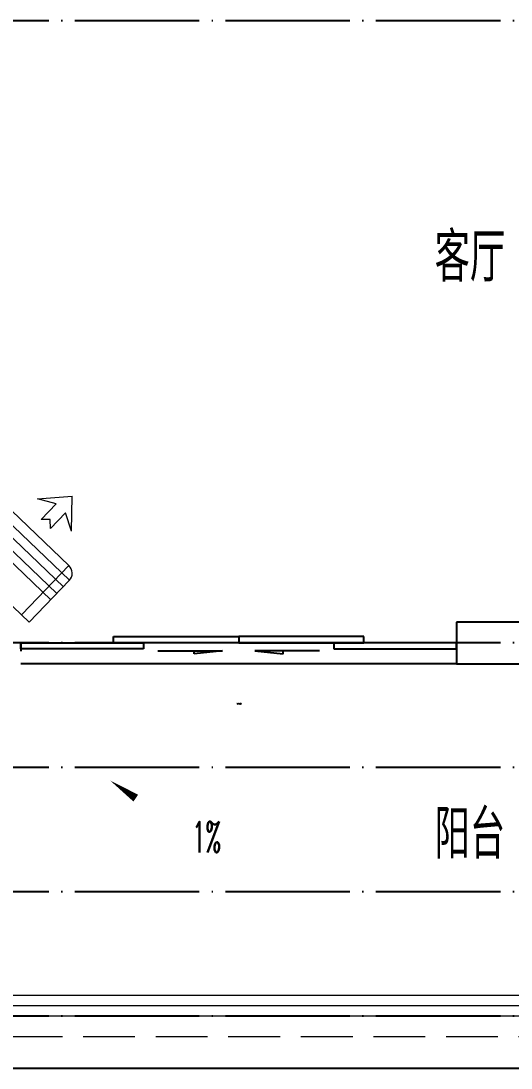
# Model space of a CAD drawing. Extents: x 27938 to 1507990, y 110129 to 923079.
# Drawn here: x 831867 to 834230, y 440782 to 445832 of the extents above; entities that cross this region are included whole.
import ezdxf

# ---------------------------------------------------------------- set-up
doc = ezdxf.new("R2010")
doc.units = 0
doc.header["$LTSCALE"] = 1000
doc.header["$MEASUREMENT"] = 0
doc.linetypes.add('DASH', pattern=[0.35, 0.25, -0.1])
doc.linetypes.add('DOTE', pattern=[2.42, 2, -0.2, 0.02, -0.2])
for name, color, linetype in [('DOTE', 1, 'Continuous'), ('PUB_TEXT', 4, 'Continuous'), ('WALL', 9, 'Continuous'), ('WINDOW', 4, 'Continuous'), ('WINDOW_TEXT', 7, 'Continuous'), ('看线', 251, 'Continuous')]:
    doc.layers.add(name, color=color, linetype=linetype)
for name, color, linetype, lineweight in [('平面-排水沟', 86, 'Continuous', 15), ('平面-栏杆', 135, 'Continuous', 15), ('平面-看线', 45, 'Continuous', 15), ('平面-空调预留孔', 173, 'Continuous', 15)]:
    doc.layers.add(name, color=color, linetype=linetype, lineweight=lineweight)
doc.styles.add('_TCH_DIM', font='SIMPLEX.shx', dxfattribs={"width": 0.7, "bigfont": 'GBCBIG.shx'})
doc.styles.add('_TCH_WINDOW', font='SIMPLEX.shx', dxfattribs={"width": 0.7, "height": 3.5, "bigfont": 'GBCBIG.shx'})
doc.styles.get("Standard").update_dxf_attribs({"font": 'gbenor.shx', "bigfont": 'gbcbig.shx'})

# ---------------------------------------------------------------- blocks, each defined once
blk = doc.blocks.new('GDGDGDSDA')
at = {"layer": 'DOTE', "color": 0, "linetype": 'DOTE', "ltscale": 0.3}
for p, q in [((471334.8, 366358.3), (417334.8, 366358.3)), ((471334.8, 363358.3), (417334.8, 363358.3)), ((471334.8, 362758.3), (417334.8, 362758.3)), ((471334.8, 362158.3), (417334.8, 362158.3)), ((471334.8, 361558.3), (417334.8, 361558.3))]:
    blk.add_line(p, q, dxfattribs=at)
blk = doc.blocks.new('dasdasf1sa2f31as32f')
for p, q in [((-116, 585.6), (43.3, 640.5)), ((82.7, 476.6), (43.3, 640.5)), ((-22.8, 585.5), (-116, 585.6)), ((-22.8, 585.5), (-73.4, 493.2)), ((-269.8, 524.3), (-427.7, 236.5)), ((134.6, 245.5), (-338.8, 505.1)), ((-269.8, 524.3), (113.7, 314)), ((32.4, 555.1), (-18.1, 462.9)), ((82.7, 476.6), (32.4, 555.1)), ((-473.5, 259.7), (-339.5, 504)), ((114.7, 208.4), (-359.1, 468.2)), ((-31.3, 504.4), (-73.4, 493.2)), ((-18.1, 462.9), (-31.3, 504.4)), ((92.6, 168.8), (-380.9, 428.5)), ((72.3, 131.9), (-401.1, 391.6)), ((113.7, 314), (-44.2, 26.2)), ((0, 0), (-473.5, 259.7)), ((134, 244.4), (0, 0))]:
    blk.add_line(p, q)
for centre, start, end in [((-294.5, 479.4), 61.2593, 151.2593), ((89, 269), 331.2593, 61.2593)]:
    blk.add_arc(centre, 51.3, start, end)
blk = doc.blocks.new('GDGDRGDGDRGDR')
at = {"layer": '平面-空调预留孔', "rotation": 344.9999999966897}
blk.add_blockref('dasdasf1sa2f31as32f', (424606.8, 442932.1), dxfattribs=at)
blk = doc.blocks.new('$DorLib2D$00000138')
at = {"color": 0, "linetype": 'Continuous'}
for p, q in [((-0.2875, 0), (-0.2875, 0.1538)), ((-0.2875, 0.1538), (0, 0.1538)), ((0, 0.1538), (0, 0)), ((0.2875, 0.1538), (0, 0.1538)), ((0.2875, 0), (0.2875, 0.1538)), ((-0.5, -0.1399), (-0.5, 0)), ((-0.5, 0), (-0.2188, 0)), ((0, 0), (-0.2875, 0)), ((-0.2188, 0), (-0.2188, -0.1399)), ((0, 0), (0.2875, 0)), ((0.2188, 0), (0.2188, -0.1399)), ((0.5, 0), (0.2188, 0)), ((0.5, 0), (0.5, -0.1946)), ((0.5, -0.1399), (0.5, 0)), ((-0.2188, -0.1399), (-0.5, -0.1399)), ((0.2188, -0.1399), (0.5, -0.1399)), ((-0.1857, -0.186), (-0.037, -0.186)), ((-0.037, -0.186), (-0.1019, -0.2583)), ((-0.1019, -0.2583), (-0.1019, -0.186)), ((0.1857, -0.186), (0.037, -0.186)), ((0.037, -0.186), (0.1019, -0.2583)), ((0.1019, -0.2583), (0.1019, -0.186))]:
    blk.add_line(p, q, dxfattribs=at)

msp = doc.modelspace()

# ---------------------------------------------------------------- linework, layer by layer
at = {"layer": '平面-栏杆', "color": 8}
for points in [[(836266.6, 441082.1), (831616.6, 441082.1)], [(836266.6, 441032.1), (831616.6, 441032.1)]]:
    msp.add_lwpolyline(points, dxfattribs=at)
at = {"layer": '平面-看线', "color": 8}
msp.add_lwpolyline([(836266.6, 441132.1), (831616.6, 441132.1)], dxfattribs=at)
at = {"layer": '平面-看线', "color": 8, "linetype": 'DASH'}
msp.add_lwpolyline([(836266.6, 440932.1), (831616.6, 440932.1)], dxfattribs=at)
at = {"layer": '看线', "color": 8, "ltscale": 0.5}
msp.add_lwpolyline([(831616.6, 440782.1), (836266.6, 440782.1)], dxfattribs=at)

# ---------------------------------------------------------------- block references
at = {"layer": 'DOTE', "color": 169}
msp.add_blockref('GDGDGDSDA', (408581.8, 79473.8), dxfattribs=at)

# ---------------------------------------------------------------- texts
at = {"layer": 'PUB_TEXT', "color": 8}
msp.add_text('客厅', height=236.31, dxfattribs=at).set_placement((833861.5, 444574.6))

# ---------------------------------------------------------------- next in the draw order: block references
at = {"color": 8}
msp.add_blockref('GDGDRGDGDRGDR', (407300, 0), dxfattribs=at)

# ---------------------------------------------------------------- next in the draw order: linework, layer by layer
at = {"layer": 'WALL', "color": 8}
for p, q in [((834766.5, 442932.1), (833966.6, 442932.1)), ((833966.6, 442932.1), (833966.6, 442732.1)), ((833966.6, 442732.1), (834766.5, 442732.1))]:
    msp.add_line(p, q, dxfattribs=at)
at = {"layer": 'WINDOW', "color": 8}
msp.add_line((833966.6, 442732.1), (831866.6, 442732.1), dxfattribs=at)
at = {"layer": '平面-排水沟', "color": 8}
msp.add_lwpolyline([(832651.8, 441925, 0, 0, 0), (832296.8, 442168.8, 0, 40, 0), (832420.4, 442083.9, 0, 0, 0)], format="xyseb", dxfattribs=at)

# ---------------------------------------------------------------- next in the draw order: block references
at = {"layer": 'WINDOW', "color": 8}
ref = msp.add_blockref('$DorLib2D$00000138', (832916.6, 442832.1), dxfattribs=dict(at, xscale=2100, yscale=-200, zscale=2100, rotation=179.9999999989443))
ref.add_attrib('A', 'TLM2123', (832907.5, 442536.6), dxfattribs={"layer": 'WINDOW_TEXT', "color": 8, "ltscale": 0.5, "height": 5.95, "rotation": 360, "style": '_TCH_WINDOW', "width": 0.494118})

# ---------------------------------------------------------------- next in the draw order: texts
at = {"layer": 'PUB_TEXT', "color": 8}
msp.add_text('阳台', height=236.31, dxfattribs=at).set_placement((833861.5, 441791.4))
at = {"layer": '平面-排水沟', "color": 7, "style": '_TCH_DIM', "width": 0.494118}
msp.add_text('1%', height=148.75, dxfattribs=at).set_placement((832693.1, 441822.3))

doc.saveas('drawing.dxf')
